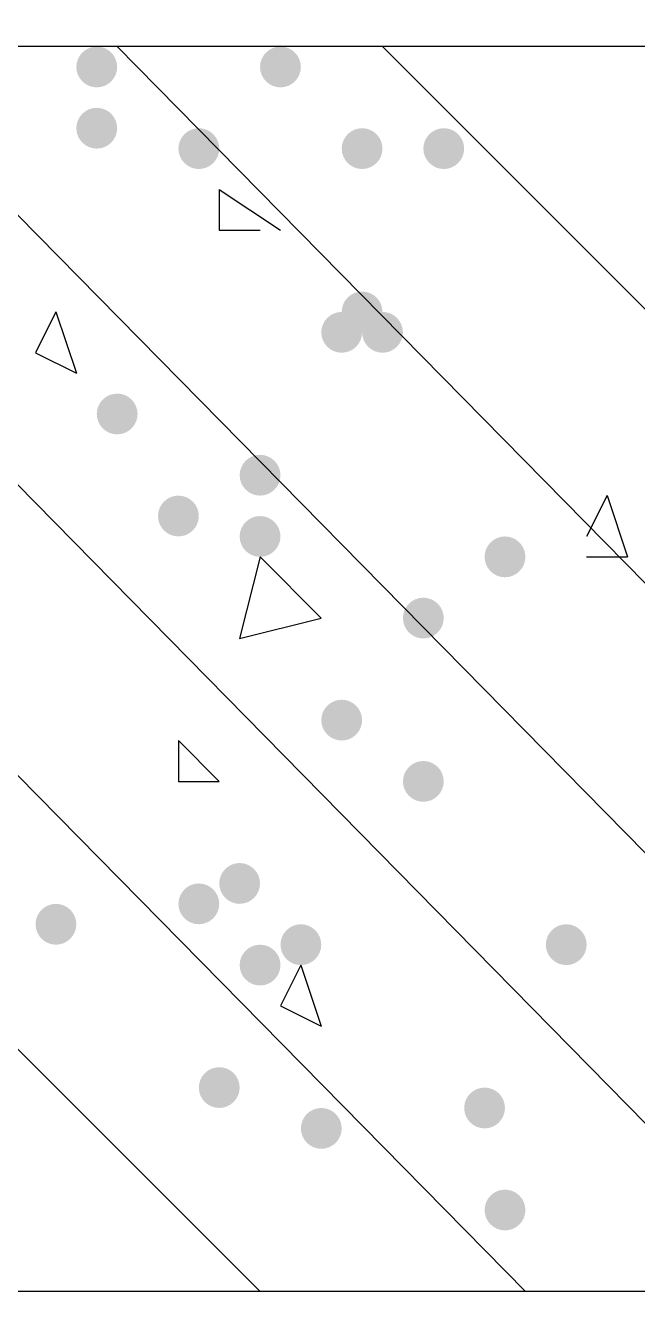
# Model space of a CAD drawing. Header units: inches. Extents: x 11 to 286, y 6 to 196.
# Drawn here: x 86.438 to 87.708, y 51.153 to 53.779 of the extents above; entities that cross this region are included whole.
import ezdxf

# ---------------------------------------------------------------- set-up
doc = ezdxf.new("R2010")
doc.units = ezdxf.units.IN
doc.header["$MEASUREMENT"] = 0
doc.layers.add('PDF_几何图形', color=7, linetype='Continuous')
doc.layers.add('PDF_实体填充', color=7, linetype='Continuous', true_color=0xffffff)

msp = doc.modelspace()

# ---------------------------------------------------------------- hatches: boundary and pattern name
at = {"layer": 'PDF_实体填充', "transparency": 33554559}
h = msp.add_hatch(color=7, dxfattribs=at)
edge = h.paths.add_edge_path(flags=0)
edge.add_spline(control_points=[(86.6281, 53.6928), (86.6281, 53.6695), (86.6091, 53.6504), (86.5858, 53.6504)], knot_values=[0, 0, 0, 0, 1, 1, 1, 1], degree=3, periodic=0)
edge.add_spline(control_points=[(86.5858, 53.6504), (86.5625, 53.6504), (86.5434, 53.6695), (86.5434, 53.6928)], knot_values=[0, 0, 0, 0, 1, 1, 1, 1], degree=3, periodic=0)
edge.add_line((86.5434, 53.6928), (86.5434, 53.6928))
edge.add_spline(control_points=[(86.5434, 53.6928), (86.5434, 53.7161), (86.5625, 53.7351), (86.5858, 53.7351)], knot_values=[0, 0, 0, 0, 1, 1, 1, 1], degree=3, periodic=0)
edge.add_spline(control_points=[(86.5858, 53.7351), (86.6091, 53.7351), (86.6281, 53.7161), (86.6281, 53.6928)], knot_values=[0, 0, 0, 0, 1, 1, 1, 1], degree=3, periodic=0)
edge.add_line((86.6281, 53.6928), (86.6281, 53.6928))
edge.add_line((86.6281, 53.6928), (86.6281, 53.6928))
h = msp.add_hatch(color=7, dxfattribs=at)
edge = h.paths.add_edge_path(flags=0)
edge.add_spline(control_points=[(87.0091, 53.6928), (87.0091, 53.6695), (86.9901, 53.6504), (86.9668, 53.6504)], knot_values=[0, 0, 0, 0, 1, 1, 1, 1], degree=3, periodic=0)
edge.add_spline(control_points=[(86.9668, 53.6504), (86.9435, 53.6504), (86.9244, 53.6695), (86.9244, 53.6928)], knot_values=[0, 0, 0, 0, 1, 1, 1, 1], degree=3, periodic=0)
edge.add_line((86.9244, 53.6928), (86.9244, 53.6928))
edge.add_spline(control_points=[(86.9244, 53.6928), (86.9244, 53.7161), (86.9435, 53.7351), (86.9668, 53.7351)], knot_values=[0, 0, 0, 0, 1, 1, 1, 1], degree=3, periodic=0)
edge.add_spline(control_points=[(86.9668, 53.7351), (86.9901, 53.7351), (87.0091, 53.7161), (87.0091, 53.6928)], knot_values=[0, 0, 0, 0, 1, 1, 1, 1], degree=3, periodic=0)
edge.add_line((87.0091, 53.6928), (87.0091, 53.6928))
edge.add_line((87.0091, 53.6928), (87.0091, 53.6928))
h = msp.add_hatch(color=7, dxfattribs=at)
edge = h.paths.add_edge_path(flags=0)
edge.add_spline(control_points=[(86.6281, 53.5658), (86.6281, 53.5425), (86.6091, 53.5234), (86.5858, 53.5234)], knot_values=[0, 0, 0, 0, 1, 1, 1, 1], degree=3, periodic=0)
edge.add_spline(control_points=[(86.5858, 53.5234), (86.5625, 53.5234), (86.5434, 53.5425), (86.5434, 53.5658)], knot_values=[0, 0, 0, 0, 1, 1, 1, 1], degree=3, periodic=0)
edge.add_line((86.5434, 53.5658), (86.5434, 53.5658))
edge.add_spline(control_points=[(86.5434, 53.5658), (86.5434, 53.5891), (86.5625, 53.6081), (86.5858, 53.6081)], knot_values=[0, 0, 0, 0, 1, 1, 1, 1], degree=3, periodic=0)
edge.add_spline(control_points=[(86.5858, 53.6081), (86.6091, 53.6081), (86.6281, 53.5891), (86.6281, 53.5658)], knot_values=[0, 0, 0, 0, 1, 1, 1, 1], degree=3, periodic=0)
edge.add_line((86.6281, 53.5658), (86.6281, 53.5658))
edge.add_line((86.6281, 53.5658), (86.6281, 53.5658))
h = msp.add_hatch(color=7, dxfattribs=at)
edge = h.paths.add_edge_path(flags=0)
edge.add_spline(control_points=[(86.8398, 53.5234), (86.8398, 53.5002), (86.8207, 53.4811), (86.7974, 53.4811)], knot_values=[0, 0, 0, 0, 1, 1, 1, 1], degree=3, periodic=0)
edge.add_spline(control_points=[(86.7974, 53.4811), (86.7742, 53.4811), (86.7551, 53.5002), (86.7551, 53.5234)], knot_values=[0, 0, 0, 0, 1, 1, 1, 1], degree=3, periodic=0)
edge.add_line((86.7551, 53.5234), (86.7551, 53.5234))
edge.add_spline(control_points=[(86.7551, 53.5234), (86.7551, 53.5467), (86.7742, 53.5658), (86.7974, 53.5658)], knot_values=[0, 0, 0, 0, 1, 1, 1, 1], degree=3, periodic=0)
edge.add_spline(control_points=[(86.7974, 53.5658), (86.8207, 53.5658), (86.8398, 53.5467), (86.8398, 53.5234)], knot_values=[0, 0, 0, 0, 1, 1, 1, 1], degree=3, periodic=0)
edge.add_line((86.8398, 53.5234), (86.8398, 53.5234))
edge.add_line((86.8398, 53.5234), (86.8398, 53.5234))
h = msp.add_hatch(color=7, dxfattribs=at)
edge = h.paths.add_edge_path(flags=0)
edge.add_spline(control_points=[(87.1784, 53.5234), (87.1784, 53.5002), (87.1594, 53.4811), (87.1361, 53.4811)], knot_values=[0, 0, 0, 0, 1, 1, 1, 1], degree=3, periodic=0)
edge.add_spline(control_points=[(87.1361, 53.4811), (87.1128, 53.4811), (87.0938, 53.5002), (87.0938, 53.5234)], knot_values=[0, 0, 0, 0, 1, 1, 1, 1], degree=3, periodic=0)
edge.add_line((87.0938, 53.5234), (87.0938, 53.5234))
edge.add_spline(control_points=[(87.0938, 53.5234), (87.0938, 53.5467), (87.1128, 53.5658), (87.1361, 53.5658)], knot_values=[0, 0, 0, 0, 1, 1, 1, 1], degree=3, periodic=0)
edge.add_spline(control_points=[(87.1361, 53.5658), (87.1594, 53.5658), (87.1784, 53.5467), (87.1784, 53.5234)], knot_values=[0, 0, 0, 0, 1, 1, 1, 1], degree=3, periodic=0)
edge.add_line((87.1784, 53.5234), (87.1784, 53.5234))
edge.add_line((87.1784, 53.5234), (87.1784, 53.5234))
h = msp.add_hatch(color=7, dxfattribs=at)
edge = h.paths.add_edge_path(flags=0)
edge.add_spline(control_points=[(87.3478, 53.5234), (87.3478, 53.5002), (87.3287, 53.4811), (87.3054, 53.4811)], knot_values=[0, 0, 0, 0, 1, 1, 1, 1], degree=3, periodic=0)
edge.add_spline(control_points=[(87.3054, 53.4811), (87.2822, 53.4811), (87.2631, 53.5002), (87.2631, 53.5234)], knot_values=[0, 0, 0, 0, 1, 1, 1, 1], degree=3, periodic=0)
edge.add_line((87.2631, 53.5234), (87.2631, 53.5234))
edge.add_spline(control_points=[(87.2631, 53.5234), (87.2631, 53.5467), (87.2822, 53.5658), (87.3054, 53.5658)], knot_values=[0, 0, 0, 0, 1, 1, 1, 1], degree=3, periodic=0)
edge.add_spline(control_points=[(87.3054, 53.5658), (87.3287, 53.5658), (87.3478, 53.5467), (87.3478, 53.5234)], knot_values=[0, 0, 0, 0, 1, 1, 1, 1], degree=3, periodic=0)
edge.add_line((87.3478, 53.5234), (87.3478, 53.5234))
edge.add_line((87.3478, 53.5234), (87.3478, 53.5234))
h = msp.add_hatch(color=7, dxfattribs=at)
edge = h.paths.add_edge_path(flags=0)
edge.add_spline(control_points=[(87.1784, 53.1848), (87.1784, 53.1615), (87.1594, 53.1424), (87.1361, 53.1424)], knot_values=[0, 0, 0, 0, 1, 1, 1, 1], degree=3, periodic=0)
edge.add_spline(control_points=[(87.1361, 53.1424), (87.1128, 53.1424), (87.0938, 53.1615), (87.0938, 53.1848)], knot_values=[0, 0, 0, 0, 1, 1, 1, 1], degree=3, periodic=0)
edge.add_line((87.0938, 53.1848), (87.0938, 53.1848))
edge.add_spline(control_points=[(87.0938, 53.1848), (87.0938, 53.2081), (87.1128, 53.2271), (87.1361, 53.2271)], knot_values=[0, 0, 0, 0, 1, 1, 1, 1], degree=3, periodic=0)
edge.add_spline(control_points=[(87.1361, 53.2271), (87.1594, 53.2271), (87.1784, 53.2081), (87.1784, 53.1848)], knot_values=[0, 0, 0, 0, 1, 1, 1, 1], degree=3, periodic=0)
edge.add_line((87.1784, 53.1848), (87.1784, 53.1848))
edge.add_line((87.1784, 53.1848), (87.1784, 53.1848))
h = msp.add_hatch(color=7, dxfattribs=at)
edge = h.paths.add_edge_path(flags=0)
edge.add_spline(control_points=[(87.1361, 53.1424), (87.1361, 53.1192), (87.1171, 53.1001), (87.0938, 53.1001)], knot_values=[0, 0, 0, 0, 1, 1, 1, 1], degree=3, periodic=0)
edge.add_spline(control_points=[(87.0938, 53.1001), (87.0705, 53.1001), (87.0514, 53.1192), (87.0514, 53.1424)], knot_values=[0, 0, 0, 0, 1, 1, 1, 1], degree=3, periodic=0)
edge.add_line((87.0514, 53.1424), (87.0514, 53.1424))
edge.add_spline(control_points=[(87.0514, 53.1424), (87.0514, 53.1657), (87.0705, 53.1848), (87.0938, 53.1848)], knot_values=[0, 0, 0, 0, 1, 1, 1, 1], degree=3, periodic=0)
edge.add_spline(control_points=[(87.0938, 53.1848), (87.1171, 53.1848), (87.1361, 53.1657), (87.1361, 53.1424)], knot_values=[0, 0, 0, 0, 1, 1, 1, 1], degree=3, periodic=0)
edge.add_line((87.1361, 53.1424), (87.1361, 53.1424))
edge.add_line((87.1361, 53.1424), (87.1361, 53.1424))
h = msp.add_hatch(color=7, dxfattribs=at)
edge = h.paths.add_edge_path(flags=0)
edge.add_spline(control_points=[(87.2208, 53.1424), (87.2208, 53.1192), (87.2017, 53.1001), (87.1784, 53.1001)], knot_values=[0, 0, 0, 0, 1, 1, 1, 1], degree=3, periodic=0)
edge.add_spline(control_points=[(87.1784, 53.1001), (87.1552, 53.1001), (87.1361, 53.1192), (87.1361, 53.1424)], knot_values=[0, 0, 0, 0, 1, 1, 1, 1], degree=3, periodic=0)
edge.add_line((87.1361, 53.1424), (87.1361, 53.1424))
edge.add_spline(control_points=[(87.1361, 53.1424), (87.1361, 53.1657), (87.1552, 53.1848), (87.1784, 53.1848)], knot_values=[0, 0, 0, 0, 1, 1, 1, 1], degree=3, periodic=0)
edge.add_spline(control_points=[(87.1784, 53.1848), (87.2017, 53.1848), (87.2208, 53.1657), (87.2208, 53.1424)], knot_values=[0, 0, 0, 0, 1, 1, 1, 1], degree=3, periodic=0)
edge.add_line((87.2208, 53.1424), (87.2208, 53.1424))
edge.add_line((87.2208, 53.1424), (87.2208, 53.1424))
h = msp.add_hatch(color=7, dxfattribs=at)
edge = h.paths.add_edge_path(flags=0)
edge.add_spline(control_points=[(86.6704, 52.9731), (86.6704, 52.9498), (86.6514, 52.9308), (86.6281, 52.9308)], knot_values=[0, 0, 0, 0, 1, 1, 1, 1], degree=3, periodic=0)
edge.add_spline(control_points=[(86.6281, 52.9308), (86.6048, 52.9308), (86.5858, 52.9498), (86.5858, 52.9731)], knot_values=[0, 0, 0, 0, 1, 1, 1, 1], degree=3, periodic=0)
edge.add_line((86.5858, 52.9731), (86.5858, 52.9731))
edge.add_spline(control_points=[(86.5858, 52.9731), (86.5858, 52.9964), (86.6048, 53.0154), (86.6281, 53.0154)], knot_values=[0, 0, 0, 0, 1, 1, 1, 1], degree=3, periodic=0)
edge.add_spline(control_points=[(86.6281, 53.0154), (86.6514, 53.0154), (86.6704, 52.9964), (86.6704, 52.9731)], knot_values=[0, 0, 0, 0, 1, 1, 1, 1], degree=3, periodic=0)
edge.add_line((86.6704, 52.9731), (86.6704, 52.9731))
edge.add_line((86.6704, 52.9731), (86.6704, 52.9731))
h = msp.add_hatch(color=7, dxfattribs=at)
edge = h.paths.add_edge_path(flags=0)
edge.add_spline(control_points=[(86.9668, 52.8461), (86.9668, 52.8228), (86.9477, 52.8038), (86.9244, 52.8038)], knot_values=[0, 0, 0, 0, 1, 1, 1, 1], degree=3, periodic=0)
edge.add_spline(control_points=[(86.9244, 52.8038), (86.9012, 52.8038), (86.8821, 52.8228), (86.8821, 52.8461)], knot_values=[0, 0, 0, 0, 1, 1, 1, 1], degree=3, periodic=0)
edge.add_line((86.8821, 52.8461), (86.8821, 52.8461))
edge.add_spline(control_points=[(86.8821, 52.8461), (86.8821, 52.8694), (86.9012, 52.8884), (86.9244, 52.8884)], knot_values=[0, 0, 0, 0, 1, 1, 1, 1], degree=3, periodic=0)
edge.add_spline(control_points=[(86.9244, 52.8884), (86.9477, 52.8884), (86.9668, 52.8694), (86.9668, 52.8461)], knot_values=[0, 0, 0, 0, 1, 1, 1, 1], degree=3, periodic=0)
edge.add_line((86.9668, 52.8461), (86.9668, 52.8461))
edge.add_line((86.9668, 52.8461), (86.9668, 52.8461))
h = msp.add_hatch(color=7, dxfattribs=at)
edge = h.paths.add_edge_path(flags=0)
edge.add_spline(control_points=[(86.7974, 52.7614), (86.7974, 52.7382), (86.7784, 52.7191), (86.7551, 52.7191)], knot_values=[0, 0, 0, 0, 1, 1, 1, 1], degree=3, periodic=0)
edge.add_spline(control_points=[(86.7551, 52.7191), (86.7318, 52.7191), (86.7128, 52.7382), (86.7128, 52.7614)], knot_values=[0, 0, 0, 0, 1, 1, 1, 1], degree=3, periodic=0)
edge.add_line((86.7128, 52.7614), (86.7128, 52.7614))
edge.add_spline(control_points=[(86.7128, 52.7614), (86.7128, 52.7847), (86.7318, 52.8038), (86.7551, 52.8038)], knot_values=[0, 0, 0, 0, 1, 1, 1, 1], degree=3, periodic=0)
edge.add_spline(control_points=[(86.7551, 52.8038), (86.7784, 52.8038), (86.7974, 52.7847), (86.7974, 52.7614)], knot_values=[0, 0, 0, 0, 1, 1, 1, 1], degree=3, periodic=0)
edge.add_line((86.7974, 52.7614), (86.7974, 52.7614))
edge.add_line((86.7974, 52.7614), (86.7974, 52.7614))
h = msp.add_hatch(color=7, dxfattribs=at)
edge = h.paths.add_edge_path(flags=0)
edge.add_spline(control_points=[(86.9668, 52.7191), (86.9668, 52.6958), (86.9477, 52.6768), (86.9244, 52.6768)], knot_values=[0, 0, 0, 0, 1, 1, 1, 1], degree=3, periodic=0)
edge.add_spline(control_points=[(86.9244, 52.6768), (86.9012, 52.6768), (86.8821, 52.6958), (86.8821, 52.7191)], knot_values=[0, 0, 0, 0, 1, 1, 1, 1], degree=3, periodic=0)
edge.add_line((86.8821, 52.7191), (86.8821, 52.7191))
edge.add_spline(control_points=[(86.8821, 52.7191), (86.8821, 52.7424), (86.9012, 52.7614), (86.9244, 52.7614)], knot_values=[0, 0, 0, 0, 1, 1, 1, 1], degree=3, periodic=0)
edge.add_spline(control_points=[(86.9244, 52.7614), (86.9477, 52.7614), (86.9668, 52.7424), (86.9668, 52.7191)], knot_values=[0, 0, 0, 0, 1, 1, 1, 1], degree=3, periodic=0)
edge.add_line((86.9668, 52.7191), (86.9668, 52.7191))
edge.add_line((86.9668, 52.7191), (86.9668, 52.7191))
h = msp.add_hatch(color=7, dxfattribs=at)
edge = h.paths.add_edge_path(flags=0)
edge.add_spline(control_points=[(87.4748, 52.6768), (87.4748, 52.6535), (87.4557, 52.6344), (87.4324, 52.6344)], knot_values=[0, 0, 0, 0, 1, 1, 1, 1], degree=3, periodic=0)
edge.add_spline(control_points=[(87.4324, 52.6344), (87.4092, 52.6344), (87.3901, 52.6535), (87.3901, 52.6768)], knot_values=[0, 0, 0, 0, 1, 1, 1, 1], degree=3, periodic=0)
edge.add_line((87.3901, 52.6768), (87.3901, 52.6768))
edge.add_spline(control_points=[(87.3901, 52.6768), (87.3901, 52.7001), (87.4092, 52.7191), (87.4324, 52.7191)], knot_values=[0, 0, 0, 0, 1, 1, 1, 1], degree=3, periodic=0)
edge.add_spline(control_points=[(87.4324, 52.7191), (87.4557, 52.7191), (87.4748, 52.7001), (87.4748, 52.6768)], knot_values=[0, 0, 0, 0, 1, 1, 1, 1], degree=3, periodic=0)
edge.add_line((87.4748, 52.6768), (87.4748, 52.6768))
edge.add_line((87.4748, 52.6768), (87.4748, 52.6768))
h = msp.add_hatch(color=7, dxfattribs=at)
edge = h.paths.add_edge_path(flags=0)
edge.add_spline(control_points=[(87.3054, 52.5498), (87.3054, 52.5265), (87.2864, 52.5074), (87.2631, 52.5074)], knot_values=[0, 0, 0, 0, 1, 1, 1, 1], degree=3, periodic=0)
edge.add_spline(control_points=[(87.2631, 52.5074), (87.2398, 52.5074), (87.2208, 52.5265), (87.2208, 52.5498)], knot_values=[0, 0, 0, 0, 1, 1, 1, 1], degree=3, periodic=0)
edge.add_line((87.2208, 52.5498), (87.2208, 52.5498))
edge.add_spline(control_points=[(87.2208, 52.5498), (87.2208, 52.5731), (87.2398, 52.5921), (87.2631, 52.5921)], knot_values=[0, 0, 0, 0, 1, 1, 1, 1], degree=3, periodic=0)
edge.add_spline(control_points=[(87.2631, 52.5921), (87.2864, 52.5921), (87.3054, 52.5731), (87.3054, 52.5498)], knot_values=[0, 0, 0, 0, 1, 1, 1, 1], degree=3, periodic=0)
edge.add_line((87.3054, 52.5498), (87.3054, 52.5498))
edge.add_line((87.3054, 52.5498), (87.3054, 52.5498))
h = msp.add_hatch(color=7, dxfattribs=at)
edge = h.paths.add_edge_path(flags=0)
edge.add_spline(control_points=[(87.1361, 52.3381), (87.1361, 52.3148), (87.1171, 52.2958), (87.0938, 52.2958)], knot_values=[0, 0, 0, 0, 1, 1, 1, 1], degree=3, periodic=0)
edge.add_spline(control_points=[(87.0938, 52.2958), (87.0705, 52.2958), (87.0514, 52.3148), (87.0514, 52.3381)], knot_values=[0, 0, 0, 0, 1, 1, 1, 1], degree=3, periodic=0)
edge.add_line((87.0514, 52.3381), (87.0514, 52.3381))
edge.add_spline(control_points=[(87.0514, 52.3381), (87.0514, 52.3614), (87.0705, 52.3804), (87.0938, 52.3804)], knot_values=[0, 0, 0, 0, 1, 1, 1, 1], degree=3, periodic=0)
edge.add_spline(control_points=[(87.0938, 52.3804), (87.1171, 52.3804), (87.1361, 52.3614), (87.1361, 52.3381)], knot_values=[0, 0, 0, 0, 1, 1, 1, 1], degree=3, periodic=0)
edge.add_line((87.1361, 52.3381), (87.1361, 52.3381))
edge.add_line((87.1361, 52.3381), (87.1361, 52.3381))
h = msp.add_hatch(color=7, dxfattribs=at)
edge = h.paths.add_edge_path(flags=0)
edge.add_spline(control_points=[(87.3054, 52.2111), (87.3054, 52.1878), (87.2864, 52.1688), (87.2631, 52.1688)], knot_values=[0, 0, 0, 0, 1, 1, 1, 1], degree=3, periodic=0)
edge.add_spline(control_points=[(87.2631, 52.1688), (87.2398, 52.1688), (87.2208, 52.1878), (87.2208, 52.2111)], knot_values=[0, 0, 0, 0, 1, 1, 1, 1], degree=3, periodic=0)
edge.add_line((87.2208, 52.2111), (87.2208, 52.2111))
edge.add_spline(control_points=[(87.2208, 52.2111), (87.2208, 52.2344), (87.2398, 52.2534), (87.2631, 52.2534)], knot_values=[0, 0, 0, 0, 1, 1, 1, 1], degree=3, periodic=0)
edge.add_spline(control_points=[(87.2631, 52.2534), (87.2864, 52.2534), (87.3054, 52.2344), (87.3054, 52.2111)], knot_values=[0, 0, 0, 0, 1, 1, 1, 1], degree=3, periodic=0)
edge.add_line((87.3054, 52.2111), (87.3054, 52.2111))
edge.add_line((87.3054, 52.2111), (87.3054, 52.2111))
h = msp.add_hatch(color=7, dxfattribs=at)
edge = h.paths.add_edge_path(flags=0)
edge.add_spline(control_points=[(86.9244, 51.9994), (86.9244, 51.9762), (86.9054, 51.9571), (86.8821, 51.9571)], knot_values=[0, 0, 0, 0, 1, 1, 1, 1], degree=3, periodic=0)
edge.add_spline(control_points=[(86.8821, 51.9571), (86.8588, 51.9571), (86.8398, 51.9762), (86.8398, 51.9994)], knot_values=[0, 0, 0, 0, 1, 1, 1, 1], degree=3, periodic=0)
edge.add_line((86.8398, 51.9994), (86.8398, 51.9994))
edge.add_spline(control_points=[(86.8398, 51.9994), (86.8398, 52.0227), (86.8588, 52.0418), (86.8821, 52.0418)], knot_values=[0, 0, 0, 0, 1, 1, 1, 1], degree=3, periodic=0)
edge.add_spline(control_points=[(86.8821, 52.0418), (86.9054, 52.0418), (86.9244, 52.0227), (86.9244, 51.9994)], knot_values=[0, 0, 0, 0, 1, 1, 1, 1], degree=3, periodic=0)
edge.add_line((86.9244, 51.9994), (86.9244, 51.9994))
edge.add_line((86.9244, 51.9994), (86.9244, 51.9994))
h = msp.add_hatch(color=7, dxfattribs=at)
edge = h.paths.add_edge_path(flags=0)
edge.add_spline(control_points=[(86.8398, 51.9571), (86.8398, 51.9338), (86.8207, 51.9148), (86.7974, 51.9148)], knot_values=[0, 0, 0, 0, 1, 1, 1, 1], degree=3, periodic=0)
edge.add_spline(control_points=[(86.7974, 51.9148), (86.7742, 51.9148), (86.7551, 51.9338), (86.7551, 51.9571)], knot_values=[0, 0, 0, 0, 1, 1, 1, 1], degree=3, periodic=0)
edge.add_line((86.7551, 51.9571), (86.7551, 51.9571))
edge.add_spline(control_points=[(86.7551, 51.9571), (86.7551, 51.9804), (86.7742, 51.9994), (86.7974, 51.9994)], knot_values=[0, 0, 0, 0, 1, 1, 1, 1], degree=3, periodic=0)
edge.add_spline(control_points=[(86.7974, 51.9994), (86.8207, 51.9994), (86.8398, 51.9804), (86.8398, 51.9571)], knot_values=[0, 0, 0, 0, 1, 1, 1, 1], degree=3, periodic=0)
edge.add_line((86.8398, 51.9571), (86.8398, 51.9571))
edge.add_line((86.8398, 51.9571), (86.8398, 51.9571))
h = msp.add_hatch(color=7, dxfattribs=at)
edge = h.paths.add_edge_path(flags=0)
edge.add_spline(control_points=[(86.5434, 51.9148), (86.5434, 51.8915), (86.5244, 51.8724), (86.5011, 51.8724)], knot_values=[0, 0, 0, 0, 1, 1, 1, 1], degree=3, periodic=0)
edge.add_spline(control_points=[(86.5011, 51.8724), (86.4778, 51.8724), (86.4588, 51.8915), (86.4588, 51.9148)], knot_values=[0, 0, 0, 0, 1, 1, 1, 1], degree=3, periodic=0)
edge.add_line((86.4588, 51.9148), (86.4588, 51.9148))
edge.add_spline(control_points=[(86.4588, 51.9148), (86.4588, 51.9381), (86.4778, 51.9571), (86.5011, 51.9571)], knot_values=[0, 0, 0, 0, 1, 1, 1, 1], degree=3, periodic=0)
edge.add_spline(control_points=[(86.5011, 51.9571), (86.5244, 51.9571), (86.5434, 51.9381), (86.5434, 51.9148)], knot_values=[0, 0, 0, 0, 1, 1, 1, 1], degree=3, periodic=0)
edge.add_line((86.5434, 51.9148), (86.5434, 51.9148))
edge.add_line((86.5434, 51.9148), (86.5434, 51.9148))
h = msp.add_hatch(color=7, dxfattribs=at)
edge = h.paths.add_edge_path(flags=0)
edge.add_spline(control_points=[(87.0514, 51.8724), (87.0514, 51.8492), (87.0324, 51.8301), (87.0091, 51.8301)], knot_values=[0, 0, 0, 0, 1, 1, 1, 1], degree=3, periodic=0)
edge.add_spline(control_points=[(87.0091, 51.8301), (86.9858, 51.8301), (86.9668, 51.8492), (86.9668, 51.8724)], knot_values=[0, 0, 0, 0, 1, 1, 1, 1], degree=3, periodic=0)
edge.add_line((86.9668, 51.8724), (86.9668, 51.8724))
edge.add_spline(control_points=[(86.9668, 51.8724), (86.9668, 51.8957), (86.9858, 51.9148), (87.0091, 51.9148)], knot_values=[0, 0, 0, 0, 1, 1, 1, 1], degree=3, periodic=0)
edge.add_spline(control_points=[(87.0091, 51.9148), (87.0324, 51.9148), (87.0514, 51.8957), (87.0514, 51.8724)], knot_values=[0, 0, 0, 0, 1, 1, 1, 1], degree=3, periodic=0)
edge.add_line((87.0514, 51.8724), (87.0514, 51.8724))
edge.add_line((87.0514, 51.8724), (87.0514, 51.8724))
h = msp.add_hatch(color=7, dxfattribs=at)
edge = h.paths.add_edge_path(flags=0)
edge.add_spline(control_points=[(87.6018, 51.8724), (87.6018, 51.8492), (87.5827, 51.8301), (87.5594, 51.8301)], knot_values=[0, 0, 0, 0, 1, 1, 1, 1], degree=3, periodic=0)
edge.add_spline(control_points=[(87.5594, 51.8301), (87.5362, 51.8301), (87.5171, 51.8492), (87.5171, 51.8724)], knot_values=[0, 0, 0, 0, 1, 1, 1, 1], degree=3, periodic=0)
edge.add_line((87.5171, 51.8724), (87.5171, 51.8724))
edge.add_spline(control_points=[(87.5171, 51.8724), (87.5171, 51.8957), (87.5362, 51.9148), (87.5594, 51.9148)], knot_values=[0, 0, 0, 0, 1, 1, 1, 1], degree=3, periodic=0)
edge.add_spline(control_points=[(87.5594, 51.9148), (87.5827, 51.9148), (87.6018, 51.8957), (87.6018, 51.8724)], knot_values=[0, 0, 0, 0, 1, 1, 1, 1], degree=3, periodic=0)
edge.add_line((87.6018, 51.8724), (87.6018, 51.8724))
edge.add_line((87.6018, 51.8724), (87.6018, 51.8724))
h = msp.add_hatch(color=7, dxfattribs=at)
edge = h.paths.add_edge_path(flags=0)
edge.add_spline(control_points=[(86.9668, 51.8301), (86.9668, 51.8068), (86.9477, 51.7878), (86.9244, 51.7878)], knot_values=[0, 0, 0, 0, 1, 1, 1, 1], degree=3, periodic=0)
edge.add_spline(control_points=[(86.9244, 51.7878), (86.9012, 51.7878), (86.8821, 51.8068), (86.8821, 51.8301)], knot_values=[0, 0, 0, 0, 1, 1, 1, 1], degree=3, periodic=0)
edge.add_line((86.8821, 51.8301), (86.8821, 51.8301))
edge.add_spline(control_points=[(86.8821, 51.8301), (86.8821, 51.8534), (86.9012, 51.8724), (86.9244, 51.8724)], knot_values=[0, 0, 0, 0, 1, 1, 1, 1], degree=3, periodic=0)
edge.add_spline(control_points=[(86.9244, 51.8724), (86.9477, 51.8724), (86.9668, 51.8534), (86.9668, 51.8301)], knot_values=[0, 0, 0, 0, 1, 1, 1, 1], degree=3, periodic=0)
edge.add_line((86.9668, 51.8301), (86.9668, 51.8301))
edge.add_line((86.9668, 51.8301), (86.9668, 51.8301))
h = msp.add_hatch(color=7, dxfattribs=at)
edge = h.paths.add_edge_path(flags=0)
edge.add_spline(control_points=[(86.8821, 51.5761), (86.8821, 51.5528), (86.8631, 51.5338), (86.8398, 51.5338)], knot_values=[0, 0, 0, 0, 1, 1, 1, 1], degree=3, periodic=0)
edge.add_spline(control_points=[(86.8398, 51.5338), (86.8165, 51.5338), (86.7974, 51.5528), (86.7974, 51.5761)], knot_values=[0, 0, 0, 0, 1, 1, 1, 1], degree=3, periodic=0)
edge.add_line((86.7974, 51.5761), (86.7974, 51.5761))
edge.add_spline(control_points=[(86.7974, 51.5761), (86.7974, 51.5994), (86.8165, 51.6184), (86.8398, 51.6184)], knot_values=[0, 0, 0, 0, 1, 1, 1, 1], degree=3, periodic=0)
edge.add_spline(control_points=[(86.8398, 51.6184), (86.8631, 51.6184), (86.8821, 51.5994), (86.8821, 51.5761)], knot_values=[0, 0, 0, 0, 1, 1, 1, 1], degree=3, periodic=0)
edge.add_line((86.8821, 51.5761), (86.8821, 51.5761))
edge.add_line((86.8821, 51.5761), (86.8821, 51.5761))
h = msp.add_hatch(color=7, dxfattribs=at)
edge = h.paths.add_edge_path(flags=0)
edge.add_spline(control_points=[(87.4324, 51.5338), (87.4324, 51.5105), (87.4134, 51.4914), (87.3901, 51.4914)], knot_values=[0, 0, 0, 0, 1, 1, 1, 1], degree=3, periodic=0)
edge.add_spline(control_points=[(87.3901, 51.4914), (87.3668, 51.4914), (87.3478, 51.5105), (87.3478, 51.5338)], knot_values=[0, 0, 0, 0, 1, 1, 1, 1], degree=3, periodic=0)
edge.add_line((87.3478, 51.5338), (87.3478, 51.5338))
edge.add_spline(control_points=[(87.3478, 51.5338), (87.3478, 51.5571), (87.3668, 51.5761), (87.3901, 51.5761)], knot_values=[0, 0, 0, 0, 1, 1, 1, 1], degree=3, periodic=0)
edge.add_spline(control_points=[(87.3901, 51.5761), (87.4134, 51.5761), (87.4324, 51.5571), (87.4324, 51.5338)], knot_values=[0, 0, 0, 0, 1, 1, 1, 1], degree=3, periodic=0)
edge.add_line((87.4324, 51.5338), (87.4324, 51.5338))
edge.add_line((87.4324, 51.5338), (87.4324, 51.5338))
h = msp.add_hatch(color=7, dxfattribs=at)
edge = h.paths.add_edge_path(flags=0)
edge.add_spline(control_points=[(87.0938, 51.4914), (87.0938, 51.4682), (87.0747, 51.4491), (87.0514, 51.4491)], knot_values=[0, 0, 0, 0, 1, 1, 1, 1], degree=3, periodic=0)
edge.add_spline(control_points=[(87.0514, 51.4491), (87.0282, 51.4491), (87.0091, 51.4682), (87.0091, 51.4914)], knot_values=[0, 0, 0, 0, 1, 1, 1, 1], degree=3, periodic=0)
edge.add_line((87.0091, 51.4914), (87.0091, 51.4914))
edge.add_spline(control_points=[(87.0091, 51.4914), (87.0091, 51.5147), (87.0282, 51.5338), (87.0514, 51.5338)], knot_values=[0, 0, 0, 0, 1, 1, 1, 1], degree=3, periodic=0)
edge.add_spline(control_points=[(87.0514, 51.5338), (87.0747, 51.5338), (87.0938, 51.5147), (87.0938, 51.4914)], knot_values=[0, 0, 0, 0, 1, 1, 1, 1], degree=3, periodic=0)
edge.add_line((87.0938, 51.4914), (87.0938, 51.4914))
edge.add_line((87.0938, 51.4914), (87.0938, 51.4914))
h = msp.add_hatch(color=7, dxfattribs=at)
edge = h.paths.add_edge_path(flags=0)
edge.add_spline(control_points=[(87.4748, 51.3221), (87.4748, 51.2988), (87.4557, 51.2798), (87.4324, 51.2798)], knot_values=[0, 0, 0, 0, 1, 1, 1, 1], degree=3, periodic=0)
edge.add_spline(control_points=[(87.4324, 51.2798), (87.4092, 51.2798), (87.3901, 51.2988), (87.3901, 51.3221)], knot_values=[0, 0, 0, 0, 1, 1, 1, 1], degree=3, periodic=0)
edge.add_line((87.3901, 51.3221), (87.3901, 51.3221))
edge.add_spline(control_points=[(87.3901, 51.3221), (87.3901, 51.3454), (87.4092, 51.3644), (87.4324, 51.3644)], knot_values=[0, 0, 0, 0, 1, 1, 1, 1], degree=3, periodic=0)
edge.add_spline(control_points=[(87.4324, 51.3644), (87.4557, 51.3644), (87.4748, 51.3454), (87.4748, 51.3221)], knot_values=[0, 0, 0, 0, 1, 1, 1, 1], degree=3, periodic=0)
edge.add_line((87.4748, 51.3221), (87.4748, 51.3221))
edge.add_line((87.4748, 51.3221), (87.4748, 51.3221))

# ---------------------------------------------------------------- linework, layer by layer
at = {"layer": 'PDF_几何图形'}
for p, q in [((82.5218, 55.5554), (86.9244, 51.1528)), ((174.3851, 53.7351), (84.6384, 53.7351)), ((84.9348, 53.7351), (87.4748, 51.1528)), ((85.5274, 53.7351), (88.0674, 51.1528)), ((86.0778, 53.7351), (88.6178, 51.1528)), ((86.6281, 53.7351), (89.1681, 51.1528)), ((87.1784, 53.7351), (89.7608, 51.1528)), ((86.8398, 53.4388), (86.9668, 53.3541)), ((86.8398, 53.4388), (86.8398, 53.3541)), ((86.8398, 53.3541), (86.9244, 53.3541)), ((86.5011, 53.1848), (86.4588, 53.1001)), ((86.5011, 53.1848), (86.5434, 53.0578)), ((86.4588, 53.1001), (86.5434, 53.0578)), ((87.6441, 52.8038), (87.6018, 52.7191)), ((87.6441, 52.8038), (87.6864, 52.6768)), ((86.9244, 52.6768), (86.8821, 52.5074)), ((86.9244, 52.6768), (87.0514, 52.5498)), ((87.6018, 52.6768), (87.6864, 52.6768)), ((86.8821, 52.5074), (87.0514, 52.5498)), ((86.7551, 52.2958), (86.8398, 52.2111)), ((86.7551, 52.2958), (86.7551, 52.2111)), ((86.7551, 52.2111), (86.8398, 52.2111)), ((87.0091, 51.8301), (86.9668, 51.7454)), ((87.0091, 51.8301), (87.0514, 51.7031)), ((86.9668, 51.7454), (87.0514, 51.7031)), ((176.9251, 51.1528), (70.4568, 51.1528))]:
    msp.add_line(p, q, dxfattribs=at)

doc.saveas('drawing.dxf')
